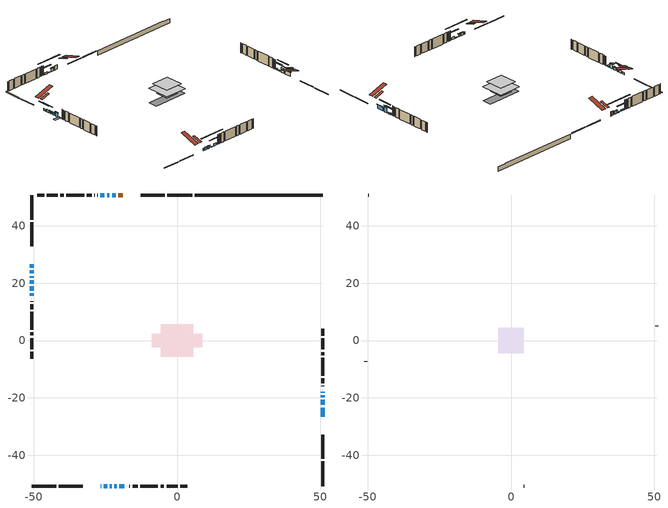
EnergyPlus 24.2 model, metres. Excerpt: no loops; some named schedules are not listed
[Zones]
conditioned space
 floor outside (Floor1 construction): -3.2,-3.2 -3.2,3.2 3.2,3.2 3.2,-3.2 z0.31
 floor adiabatic (AdiabaticFloorConstruction): -5.7,-5.7 -5.7,5.7 5.7,5.7 5.7,-5.7 z2.75
 floor foundation (Slab1 construction): -8.84,-2.29 -8.84,2.29 8.84,2.29 8.84,-2.29 z-1.98
 wall outside (RimJoist1 construction): 5.28,50.71 -3.33,50.71 / -50.71,-50.71 -42.1,-50.71 / -50.71,50.71 -50.71,42.1 / 50.71,-50.71 50.71,-42.1 z0.31:0.61
 wall outside (RimJoist2 construction): -4.26,50.71 -12.6,50.71 / -41.17,-50.71 -32.83,-50.71 / -50.71,41.17 -50.71,32.83 / 50.71,-41.17 50.71,-32.83 z0.31:0.61
 wall outside (AdiabaticWallConstruction 1): -18.84,50.71 -20.43,50.71 z0.31:2.34
 wall outside (AdiabaticWallConstruction): -26.59,-50.71 -26.38,-50.71 / -23.41,-50.71 -22.8,-50.71 z0.31:1.53; -50.71,26.59 -50.71,25.42 z0.31:1.28; -50.71,24.49 -50.71,23.38 / -25.46,-50.71 -24.34,-50.71 / -50.71,22.45 -50.71,21.89 / -50.71,20.96 -50.71,19.79 / -20.13,-50.71 -18.45,-50.71 z0.31:1.48; 50.71,-26.59 50.71,-23.39 z0.31:2.18; -21.36,50.71 -22.61,50.71 z0.31:1.77; 50.71,-22.46 50.71,-20.68 z0.31:2.75; -50.71,18.87 -50.71,17.39 z0.31:2.32; -23.54,50.71 -24.36,50.71 / -21.87,-50.71 -21.06,-50.71 / -50.71,16.47 -50.71,15.65 z0.31:0.62; 50.71,-19.76 50.71,-19.14 z0.31:0.92; 50.71,-18.22 50.71,-17.91 z0.31:1.23; -25.28,50.71 -26.75,50.71 z0.31:1.16
 wall outside (Wall1 construction): -27.68,50.71 -27.72,50.71 / -17.53,-50.71 -17.49,-50.71 / -50.71,14.72 -50.71,14.68 / 50.71,-16.98 50.71,-16.94 z0.31:5.19
 wall outside (Wall2 construction): -28.65,50.71 -28.82,50.71 / -16.56,-50.71 -16.38,-50.71 / -50.71,13.75 -50.71,13.58 / 50.71,-16.01 50.71,-15.84 z0.31:5.19
 wall outside (Wall3 construction): -29.75,50.71 -31.47,50.71 / -15.45,-50.71 -13.73,-50.71 / -50.71,12.65 -50.71,10.93 / 50.71,-14.91 50.71,-13.19 z0.31:5.19
 wall outside (Wall4 construction): -32.4,50.71 -38.57,50.71 / -12.8,-50.71 -6.63,-50.71 / -50.71,10 -50.71,3.83 / 50.71,-12.26 50.71,-6.09 z0.31:5.19
 wall outside (Wall5 construction): -39.5,50.71 -40.65,50.71 / -5.7,-50.71 -4.55,-50.71 / -50.71,2.9 -50.71,1.75 / 50.71,-5.16 50.71,-4.01 z0.31:5.19
 wall outside (Wall6 construction): -41.58,50.71 -45.42,50.71 / -3.62,-50.71 0.22,-50.71 / -50.71,0.82 -50.71,-3.02 / 50.71,-3.08 50.71,0.76 z0.31:5.19
 wall outside (Wall7 construction): -46.35,50.71 -48.69,50.71 / 1.14,-50.71 3.49,-50.71 / -50.71,-3.95 -50.71,-6.3 / 50.71,1.69 50.71,4.04 z0.31:5.19
 wall foundation (FoundationWall1 construction): 6.21,50.71,-1.98 6.21,50.71,0.31 46.26,50.71,0.31 46.26,50.71,0.14 50.71,50.71,0.14 50.71,50.71,-1.98
 window (WindowConstruction 14): -26.59,-50.71 -26.38,-50.71 z0.31:1.53
 window (WindowConstruction 5): -50.71,26.59 -50.71,25.42 z0.31:1.28
 window (WindowConstruction 6): -50.71,24.49 -50.71,23.38 z0.31:1.48
 window (WindowConstruction 7): 50.71,-26.59 50.71,-23.39 z0.31:2.18
 window (WindowConstruction 8): -21.36,50.71 -22.61,50.71 z0.31:1.77
 window (WindowConstruction 9): -25.46,-50.71 -24.34,-50.71 z0.31:1.48
 window (WindowConstruction 10): -23.41,-50.71 -22.8,-50.71 z0.31:1.53
 window (WindowConstruction 11): -50.71,22.45 -50.71,21.89 z0.31:1.48
 window (WindowConstruction): 50.71,-22.46 50.71,-20.68 z0.31:2.75
 window (WindowConstruction 12): -50.71,20.96 -50.71,19.79 z0.31:1.48
 window (WindowConstruction 13): -50.71,18.87 -50.71,17.39 z0.31:2.32
 window (WindowConstruction 15): -23.54,50.71 -24.35,50.71 z0.31:0.61
 window (WindowConstruction 16): -21.87,-50.71 -21.06,-50.71 z0.31:0.61
 window (WindowConstruction 17): -50.71,16.46 -50.71,15.65 z0.31:0.61
 window (WindowConstruction 1): 50.71,-19.75 50.71,-19.14 z0.31:0.92
 window (WindowConstruction 2): 50.71,-18.22 50.71,-17.91 z0.31:1.22
 window (WindowConstruction 3): -25.28,50.71 -26.75,50.71 z0.31:1.16
 window (WindowConstruction 4): -20.13,-50.71 -18.46,-50.71 z0.31:1.48
 door (Door): -18.84,50.71 -20.43,50.71 z0.31:2.34
 ceiling adiabatic (AdiabaticFloorConstruction): 5.7,-5.7 5.7,5.7 -5.7,5.7 -5.7,-5.7 z2.75
 roof outside (Roof2 construction): -17.91,50.71,5.19 -17.91,46.21,6.69 -16.73,46.21,6.69 -16.73,50.71,5.19; -27.52,-50.71,5.19 -27.52,-46.21,6.69 -28.7,-46.21,6.69 -28.7,-50.71,5.19; -50.71,27.52,5.19 -46.21,27.52,6.69 -46.21,28.7,6.69 -50.71,28.7,5.19; 50.71,-27.52,5.19 46.21,-27.52,6.69 46.21,-28.7,6.69 50.71,-28.7,5.19
attic - vented
 floor to conditioned space (Floor2 construction Reversed): -4.41,-4.41 -4.41,4.41 4.41,4.41 4.41,-4.41 z5.19
 wall outside (Wall8 construction): -49.62,50.71 -49.78,50.71 / 4.42,-50.71 4.58,-50.71 / -50.71,-7.22 -50.71,-7.38 / 50.71,4.96 50.71,5.12 z0.31:5.19
 roof outside (Roof1 construction): -15.8,50.71,5.19 -15.8,42.11,8.05 -13.53,42.11,8.05 -13.53,50.71,5.19; -29.63,-50.71,5.19 -29.63,-42.11,8.05 -31.9,-42.11,8.05 -31.9,-50.71,5.19; -50.71,29.63,5.19 -42.11,29.63,8.05 -42.11,31.9,8.05 -50.71,31.9,5.19; 50.71,-29.63,5.19 42.11,-29.63,8.05 42.11,-31.9,8.05 50.71,-31.9,5.19
shading: -50.71,22.78 -50.71,29.23 -51.12,29.23 -51.12,22.78 z3.92; -50.71,20.74 -50.71,27.13 -51.12,27.13 -51.12,20.74 z4.12; 50.71,-23.19 50.71,-26.79 51.12,-26.79 51.12,-23.19 z2.38; -22.81,50.71 -21.16,50.71 -21.16,51.12 -22.81,51.12 z1.97; -24.14,-50.71 -25.66,-50.71 -25.66,-51.12 -24.14,-51.12 z1.68; -22.6,-50.71 -23.61,-50.71 -23.61,-51.12 -22.6,-51.12 z1.73; -50.71,21.69 -50.71,22.65 -51.12,22.65 -51.12,21.69 z1.68; 50.71,-18.04 50.71,-25.1 51.12,-25.1 51.12,-18.04 z5.39; -50.71,19.59 -50.71,21.16 -51.12,21.16 -51.12,19.59 z1.68; -50.71,17.19 -50.71,19.07 -51.12,19.07 -51.12,17.19 z2.52; -30.65,50.71 -17.24,50.71 -17.24,51.12 -30.65,51.12 z6.91; -14.76,-50.71 -28.17,-50.71 -28.17,-51.12 -14.76,-51.12 z6.91; -50.71,15.5 -50.71,16.61 -54.37,16.61 -54.37,15.5 z0.76; 50.71,-16.51 50.71,-22.39 51.12,-22.39 51.12,-16.51 z3.56; 50.71,-15.27 50.71,-20.86 51.12,-20.86 51.12,-15.27 z3.86; -29.39,50.71 -22.64,50.71 -22.64,51.12 -29.39,51.12 z3.8; -15.82,-50.71 -22.77,-50.71 -22.77,-51.12 -15.82,-51.12 z4.12
[Building]
Building 1: Terrain=Suburbs
[Site:Location]
London AP_ON: Latitude {deg}=43.03; Longitude {deg}=-81.15; Time Zone {hr}=-5; Elevation {m}=278; Keep Site Location Information=Yes
[Site:GroundTemperature:Shallow]
3.98693, 1.93205, 1.76749, 2.74264, 6.6573, 10.5537, 13.9317, 16.0716, 16.2534, 14.513, 11.2211, 7.44421
[Site:WaterMainsTemperature]
Calculation Method=Schedule; Temperature Schedule=mains temperature schedule
[Material] Roughness=Rough; Thermal Absorptance=0.9
Name | Thickness {m} | Conductivity {W/m-K} | Density {kg/m3} | Specific Heat {J/kg-K} | Solar Absorptance | Visible Absorptance
asphalt or fiberglass shingles | 0.00635 | 0.162714 | 1121.4 | 1465.45 | 0.4 | 0.4
ceiling loosefill ins | 0.169333 | 0.0480833 | 16.02 | 1046.75 | 0.7 | 0.7
ceiling stud and cavity | 0.1397 | 0.159632 | 65.682 | 1177.47 | 0.7 | 0.7
concrete 4.0 in. | 0.1016 | 1.803125 | 2242.8 | 837.4 | 0.7 | 0.7
concrete 8.0 in. | 0.2032 | 1.803125 | 2242.8 | 837.4 | 0.7 | 0.7
door material | 0.04445 | 0.188738 | 512.64 | 1214.23 | 0.7 | 0.7
exterior vertical ins | 0.021901 | 0.029427 | 32.04 | 1214.23 | 0.7 | 0.7
floor covering | 0.0127 | 0.0433444 | 54.468 | 1339.84 | 0.6 | 0.6
floor rigid ins | 0.051816 | 0.029427 | 32.04 | 1214.23 | 0.7 | 0.7
floor rigid ins 1; wall rigid ins | 0.512978 | 0.029427 | 32.04 | 1214.23 | 0.7 | 0.7
floor stud and cavity | 0.1397 | 0.430721 | 92.3553 | 1139.71 | 0.7 | 0.7
floor stud and cavity 1 | 0.1397 | 1.75129 | 37.0049 | 1207.88 | 0.7 | 0.7
furniture material conditioned space 1 | 0.1524 | 0.115458 | 640.8 | 1214.23 | 0.6 | 0.6
gypsum board | 0.0127 | 0.160291 | 801 | 837.4 | 0.6 | 0.6
gypsum board 1 | 0.00254 | 0.160291 | 801 | 837.4 | 0.6 | 0.6
gypsum board 2 | 0.0127 | 0.160291 | 801 | 837.4 | 0.7 | 0.7
osb sheathing 0.5 in. | 0.0127 | 0.115458 | 512.64 | 1214.23 | 0.7 | 0.7
osb sheathing 0.75 in. | 0.01905 | 0.115458 | 512.64 | 1214.23 | 0.7 | 0.7
osb sheathing 2.0 in. | 0.0508 | 0.115458 | 512.64 | 1214.23 | 0.7 | 0.7
rim joist stud and cavity | 0.0508 | 0.0451784 | 125.044 | 1163.47 | 0.6 | 0.6
rim joist stud and cavity 1 | 0.0508 | 0.0351153 | 125.044 | 1163.47 | 0.6 | 0.6
roof stud and cavity | 0.2032 | 0.117064 | 78.34581 | 1123.46 | 0.7 | 0.7
slab rigid ins | 0.00196849 | 0.029427 | 32.04 | 1214.23 | 0.7 | 0.7
wall stud and cavity | 0.1397 | 0.101197 | 139.0536 | 1170.24 | 0.7 | 0.7
wall stud and cavity 1 | 0.1397 | 0.108091 | 139.0536 | 1170.24 | 0.7 | 0.7
wall stud and cavity 2 | 0.1397 | 0.0849447 | 139.0536 | 1170.24 | 0.7 | 0.7
wall stud and cavity 3 | 0.1397 | 0.0918269 | 139.0536 | 1170.24 | 0.7 | 0.7
wall stud and cavity 4 | 0.1397 | 0.0864253 | 139.0536 | 1170.24 | 0.7 | 0.7
wall stud and cavity 5 | 0.0889 | 0.214643 | 50.32683 | 1063.81 | 0.7 | 0.7
wall stud and cavity 6 | 0.1397 | 0.103305 | 139.0536 | 1170.24 | 0.7 | 0.7
wall stud and cavity 7 | 0.0889 | 6.9971 | 50.32683 | 1063.81 | 0.6 | 0.6
wall stud and cavity 8 | 0.0889 | 0.380278 | 52.3479 | 1209.89 | 0.7 | 0.7
wall stud and cavity 9 | 0.0889 | 0.391764 | 83.0341 | 1211.67 | 0.7 | 0.7
wood siding | 0.0254 | 0.102417 | 544.68 | 1172.36 | 0.4 | 0.4
wood siding 1 | 0.00254 | 0.102417 | 544.68 | 1172.36 | 0.4 | 0.4
wood siding 2; wood siding 3; wood siding 4 | 0.0254 | 0.102417 | 544.68 | 1172.36 | 0.7 | 0.7
[WindowMaterial:SimpleGlazingSystem]
Name | U-Factor {W/m2-K} | Solar Heat Gain Coefficient
WindowMaterial | 2.87931 | 0.7
WindowMaterial 1 | 3.00026 | 0.58
WindowMaterial 10 | 2.989467 | 0.58
WindowMaterial 11 | 3.026374 | 0.54
WindowMaterial 12 | 3.06442 | 0.51
WindowMaterial 2 | 3.063281 | 0.52
WindowMaterial 3 | 2.96789 | 0.62
WindowMaterial 4 | 2.97754 | 0.61
WindowMaterial 5 | 2.93496 | 0.65
WindowMaterial 6 | 2.89067 | 0.69
WindowMaterial 7 | 2.91111 | 0.67
WindowMaterial 8 | 5.45542 | 0.7
WindowMaterial 9 | 2.92474 | 0.66
[Construction]
AdiabaticFloorConstruction: floor stud and cavity 1, floor rigid ins 1, osb sheathing 0.75 in., floor covering
AdiabaticWallConstruction: wood siding 3, wall rigid ins, wall stud and cavity 8, gypsum board
AdiabaticWallConstruction 1: wood siding 4, wall rigid ins, wall stud and cavity 8, gypsum board
Door: door material
Floor1 construction: floor stud and cavity, floor rigid ins, osb sheathing 0.75 in., floor covering
Floor2 construction Reversed: gypsum board, ceiling stud and cavity, ceiling loosefill ins
FoundationWall1 construction: concrete 8.0 in., gypsum board 2
furniture construction conditioned space 1: furniture material conditioned space 1
PartitionWallConstruction: gypsum board, wall stud and cavity 9, gypsum board
RimJoist1 construction: wood siding 2, osb sheathing 2.0 in., rim joist stud and cavity
RimJoist2 construction: wood siding 2, osb sheathing 2.0 in., rim joist stud and cavity 1
Roof1 construction: asphalt or fiberglass shingles
Roof2 construction: asphalt or fiberglass shingles, osb sheathing 0.75 in., roof stud and cavity, gypsum board
Slab1 construction: slab rigid ins, concrete 4.0 in.
Wall1 construction: wood siding, osb sheathing 0.5 in., wall stud and cavity, gypsum board
Wall2 construction: wood siding, osb sheathing 0.5 in., wall stud and cavity 1, gypsum board
Wall3 construction: wood siding, osb sheathing 0.5 in., wall stud and cavity 2, gypsum board
Wall4 construction: wood siding, osb sheathing 0.5 in., wall stud and cavity 3, gypsum board
Wall5 construction: wood siding, osb sheathing 0.5 in., wall stud and cavity 4, gypsum board
Wall6 construction: wood siding 1, wall stud and cavity 5, gypsum board 1
Wall7 construction: wood siding, osb sheathing 0.5 in., wall stud and cavity 6, gypsum board
Wall8 construction: wood siding 1, wall stud and cavity 7
WindowConstruction: WindowMaterial
WindowConstruction 1: WindowMaterial 1
WindowConstruction 10: WindowMaterial 8
WindowConstruction 11; WindowConstruction 4; WindowConstruction 6; WindowConstruction 9: WindowMaterial 4
WindowConstruction 12: WindowMaterial 9
WindowConstruction 13: WindowMaterial 10
WindowConstruction 14: WindowMaterial 11
WindowConstruction 15; WindowConstruction 16; WindowConstruction 17: WindowMaterial 12
WindowConstruction 2: WindowMaterial 2
WindowConstruction 3: WindowMaterial 3
WindowConstruction 5: WindowMaterial 5
WindowConstruction 7: WindowMaterial 6
WindowConstruction 8: WindowMaterial 7
[Zone] Multiplier=1; Part of Total Floor Area=Yes
Name | Volume {m3}
attic - vented | 36.2372
conditioned space | 869.7
[Space]
Name | Zone | Volume {m3}
attic - vented 1 | attic - vented | 36.2372
conditioned space 1 | conditioned space | 869.7
[ZoneInfiltration:EffectiveLeakageArea]
infil attic - vented 1: Zone or Space=attic - vented 1; Schedule=Always On Discrete; Effective Air Leakage Area {cm2}=3399.27; Stack Coefficient=0.000538389; Wind Coefficient=1.56772e-05
[ZoneMixing]
whole house fan mix: Zone or Space=attic - vented; Schedule=Always On Continuous; Design Flow Rate Calculation Method=Flow/Zone; Design Flow Rate {m3/s}=0; Source Zone or Space=conditioned space
[SurfaceProperty:ExposedFoundationPerimeter]
Slab1: Exposed Perimeter Calculation Method=TotalExposedPerimeter; Total Exposed Perimeter {m}=44.5
[InternalMass] Zone or ZoneList=conditioned space; Space or SpaceList=conditioned space 1
Name | Construction | Surface Area {m2}
furniture mass conditioned space 1 | furniture construction conditioned space 1 | 100.636
partition wall mass | PartitionWallConstruction | 251.591
[Lights]
interior lighting: Zone or ZoneList or Space or SpaceList=conditioned space 1; Schedule=interior lighting schedule; Design Level Calculation Method=LightingLevel; Lighting Level {W}=343.2; Return Air Fraction=0; Fraction Radiant=0.6; Fraction Visible=0.2; Fraction Replaceable=1
[People]
occupants: Zone or ZoneList or Space or SpaceList=conditioned space 1; Number of People Schedule=occupants schedule; Number of People Calculation Method=People; Number of People=3; Fraction Radiant=0.314171; Sensible Heat Fraction=0.56303; Activity Level Schedule=occupants activity schedule; Carbon Dioxide Generation Rate {m3/s-W}=0; Enable ASHRAE 55 Comfort Warnings=No; Mean Radiant Temperature Calculation Type=EnclosureAveraged
[ElectricEquipment] Zone or ZoneList or Space or SpaceList=conditioned space 1; Design Level Calculation Method=EquipmentLevel
Name | Schedule | Design Level {W} | Fraction Latent | Fraction Radiant | Fraction Lost
clothes dryer | clothes dryer schedule | 140.772 | 0.015 | 0.081 | 0.85
clothes washer | clothes washer schedule | 32.1985 | 0.03 | 0.162 | 0.7
cooking range | cooking range schedule | 215.147 | 0.08 | 0.432 | 0.2
dishwasher | dishwasher schedule | 66.8632 | 0.3 | 0.18 | 0.4
fridge | fridge schedule | 72.9452 | 0 | 0.6 | 0
mech vent bath fan 0 | mech vent bath fan 0 schedule | 86 | 0 | 0 | 1
mech vent house fan | mech vent house fan schedule | 0 | 0 | 0 | 1
mech vent house fan cfis | mech vent house fan cfis schedule | 0 | 0 | 0 | 0
mech vent range fan 0 | mech vent range fan 0 schedule | 43 | 0 | 0 | 1
misc plug loads | misc plug loads schedule | 494.7 | 0.045 | 0.513 | 0.1
whole house fan | Always On Discrete | 0 | 0 | 0 | 1
[OtherEquipment] Zone or ZoneList or Space or SpaceList=conditioned space 1; Design Level Calculation Method=EquipmentLevel
Name | Fuel Type | Schedule | Design Level {W} | Fraction Latent | Fraction Radiant | Fraction Lost
clothes dryer 1 | Electricity | clothes dryer schedule | 0 | 0.015 | 0.081 | 0.85
cooking range 1 | Electricity | cooking range schedule | 0 | 0.08 | 0.432 | 0.2
general water use latent | None | general water use schedule | 62.594 | 1 | 0 | 0
general water use sensible | None | general water use schedule | -61.6891 | 0 | 0.6 | 0
mech vent house fan latent load | None | Always On Discrete | 0 | 1 | 0 | 0
mech vent house fan sensible load | None | Always On Discrete | 0 | 0 | 0 | 0
water heater energy adjustment1 | NaturalGas | Always On Discrete | 0.01 | 0 | 0 | 1
[ZoneInfiltration:DesignFlowRate] Zone or ZoneList or Space or SpaceList=conditioned space 1; Schedule=Always On Discrete; Design Flow Rate Calculation Method=Flow/Zone; Design Flow Rate {m3/s}=0
infil flow; natural vent flow; whole house fan flow
[Foundation:Kiva]
Foundation Kiva 1: Initial Indoor Air Temperature {C}=18; Wall Height Above Grade {m}=0.309982; Wall Depth Below Slab {m}=0.2032; Custom Block Material Name 1=exterior vertical ins; Custom Block Depth 1 {m}=2.28999; Custom Block X Position 1 {m}=0.2159; Custom Block Z Position 1 {m}=0
[Foundation:Kiva:Settings]
Soil Conductivity {W/m-K}=0.849921; Soil Density {kg/m3}=1842.3; Soil Specific Heat {J/kg-K}=418.7; Ground Solar Absorptivity=0.9; Ground Thermal Absorptivity=0.9; Ground Surface Roughness {m}=0.03; Far-Field Width {m}=40; Deep-Ground Boundary Condition=ZeroFlux; Deep-Ground Depth {m}=40; Minimum Cell Dimension {m}=0.2; Maximum Cell Growth Coefficient=3; Simulation Timestep=Timestep
[Exterior:Lights]
exterior lighting: Schedule=exterior lighting schedule; Design Level {W}=75.6
[Schedule:Constant]
Name | Hourly Value
Always On Continuous; mech vent house fan schedule; mech vent house fan cfis schedule; Always On Discrete | 1
occupants activity schedule | 117.228
fridge schedule | 0
[Schedule:Week:Daily]
interior lighting schedule Week Rule - Jan1-Jan27: interior lighting schedule day, interior lighting schedule day, interior lighting schedule day, interior lighting schedule day, interior lighting schedule day, interior lighting schedule day, interior lighting schedule day, interior lighting schedule default day, interior lighting schedule default day, interior lighting schedule default day, interior lighting schedule default day, interior lighting schedule default day
interior lighting schedule Week Rule - Jan28-Feb3: interior lighting schedule day, interior lighting schedule day, interior lighting schedule day, interior lighting schedule day, interior lighting schedule day 1, interior lighting schedule day 1, interior lighting schedule day 1, interior lighting schedule default day, interior lighting schedule default day, interior lighting schedule default day, interior lighting schedule default day, interior lighting schedule default day
interior lighting schedule Week Rule - Feb4-Feb24: interior lighting schedule day 1, interior lighting schedule day 1, interior lighting schedule day 1, interior lighting schedule day 1, interior lighting schedule day 1, interior lighting schedule day 1, interior lighting schedule day 1, interior lighting schedule default day, interior lighting schedule default day, interior lighting schedule default day, interior lighting schedule default day, interior lighting schedule default day
interior lighting schedule Week Rule - Feb25-Mar3: interior lighting schedule day 1, interior lighting schedule day 1, interior lighting schedule day 1, interior lighting schedule day 1, interior lighting schedule day 2, interior lighting schedule day 2, interior lighting schedule day 2, interior lighting schedule default day, interior lighting schedule default day, interior lighting schedule default day, interior lighting schedule default day, interior lighting schedule default day
interior lighting schedule Week Rule - Mar4-Mar31: interior lighting schedule day 2, interior lighting schedule day 2, interior lighting schedule day 2, interior lighting schedule day 2, interior lighting schedule day 2, interior lighting schedule day 2, interior lighting schedule day 2, interior lighting schedule default day, interior lighting schedule default day, interior lighting schedule default day, interior lighting schedule default day, interior lighting schedule default day
interior lighting schedule Week Rule - Apr1-Apr28: interior lighting schedule day 3, interior lighting schedule day 3, interior lighting schedule day 3, interior lighting schedule day 3, interior lighting schedule day 3, interior lighting schedule day 3, interior lighting schedule day 3, interior lighting schedule default day, interior lighting schedule default day, interior lighting schedule default day, interior lighting schedule default day, interior lighting schedule default day
interior lighting schedule Week Rule - Apr29-May5: interior lighting schedule day 3, interior lighting schedule day 3, interior lighting schedule day 4, interior lighting schedule day 4, interior lighting schedule day 4, interior lighting schedule day 4, interior lighting schedule day 4, interior lighting schedule default day, interior lighting schedule default day, interior lighting schedule default day, interior lighting schedule default day, interior lighting schedule default day
interior lighting schedule Week Rule - May6-May26: interior lighting schedule day 4, interior lighting schedule day 4, interior lighting schedule day 4, interior lighting schedule day 4, interior lighting schedule day 4, interior lighting schedule day 4, interior lighting schedule day 4, interior lighting schedule default day, interior lighting schedule default day, interior lighting schedule default day, interior lighting schedule default day, interior lighting schedule default day
interior lighting schedule Week Rule - May27-Jun2: interior lighting schedule day 4, interior lighting schedule day 4, interior lighting schedule day 4, interior lighting schedule day 4, interior lighting schedule day 4, interior lighting schedule day 5, interior lighting schedule day 5, interior lighting schedule default day, interior lighting schedule default day, interior lighting schedule default day, interior lighting schedule default day, interior lighting schedule default day
interior lighting schedule Week Rule - Jun3-Jun30: interior lighting schedule day 5, interior lighting schedule day 5, interior lighting schedule day 5, interior lighting schedule day 5, interior lighting schedule day 5, interior lighting schedule day 5, interior lighting schedule day 5, interior lighting schedule default day, interior lighting schedule default day, interior lighting schedule default day, interior lighting schedule default day, interior lighting schedule default day
interior lighting schedule Week Rule - Jul1-Jul28: interior lighting schedule day 6, interior lighting schedule day 6, interior lighting schedule day 6, interior lighting schedule day 6, interior lighting schedule day 6, interior lighting schedule day 6, interior lighting schedule day 6, interior lighting schedule default day, interior lighting schedule default day, interior lighting schedule default day, interior lighting schedule default day, interior lighting schedule default day
interior lighting schedule Week Rule - Jul29-Aug4: interior lighting schedule day 6, interior lighting schedule day 6, interior lighting schedule day 6, interior lighting schedule day 7, interior lighting schedule day 7, interior lighting schedule day 7, interior lighting schedule day 7, interior lighting schedule default day, interior lighting schedule default day, interior lighting schedule default day, interior lighting schedule default day, interior lighting schedule default day
interior lighting schedule Week Rule - Aug5-Aug25: interior lighting schedule day 7, interior lighting schedule day 7, interior lighting schedule day 7, interior lighting schedule day 7, interior lighting schedule day 7, interior lighting schedule day 7, interior lighting schedule day 7, interior lighting schedule default day, interior lighting schedule default day, interior lighting schedule default day, interior lighting schedule default day, interior lighting schedule default day
interior lighting schedule Week Rule - Aug26-Sep1: interior lighting schedule day 7, interior lighting schedule day 7, interior lighting schedule day 7, interior lighting schedule day 7, interior lighting schedule day 7, interior lighting schedule day 7, interior lighting schedule day 8, interior lighting schedule default day, interior lighting schedule default day, interior lighting schedule default day, interior lighting schedule default day, interior lighting schedule default day
interior lighting schedule Week Rule - Sep2-Sep29: interior lighting schedule day 8, interior lighting schedule day 8, interior lighting schedule day 8, interior lighting schedule day 8, interior lighting schedule day 8, interior lighting schedule day 8, interior lighting schedule day 8, interior lighting schedule default day, interior lighting schedule default day, interior lighting schedule default day, interior lighting schedule default day, interior lighting schedule default day
interior lighting schedule Week Rule - Sep30-Oct6: interior lighting schedule day 8, interior lighting schedule day 9, interior lighting schedule day 9, interior lighting schedule day 9, interior lighting schedule day 9, interior lighting schedule day 9, interior lighting schedule day 9, interior lighting schedule default day, interior lighting schedule default day, interior lighting schedule default day, interior lighting schedule default day, interior lighting schedule default day
interior lighting schedule Week Rule - Oct7-Oct27: interior lighting schedule day 9, interior lighting schedule day 9, interior lighting schedule day 9, interior lighting schedule day 9, interior lighting schedule day 9, interior lighting schedule day 9, interior lighting schedule day 9, interior lighting schedule default day, interior lighting schedule default day, interior lighting schedule default day, interior lighting schedule default day, interior lighting schedule default day
interior lighting schedule Week Rule - Oct28-Nov3: interior lighting schedule day 9, interior lighting schedule day 9, interior lighting schedule day 9, interior lighting schedule day 9, interior lighting schedule day 10, interior lighting schedule day 10, interior lighting schedule day 10, interior lighting schedule default day, interior lighting schedule default day, interior lighting schedule default day, interior lighting schedule default day, interior lighting schedule default day
interior lighting schedule Week Rule - Nov4-Nov24: interior lighting schedule day 10, interior lighting schedule day 10, interior lighting schedule day 10, interior lighting schedule day 10, interior lighting schedule day 10, interior lighting schedule day 10, interior lighting schedule day 10, interior lighting schedule default day, interior lighting schedule default day, interior lighting schedule default day, interior lighting schedule default day, interior lighting schedule default day
interior lighting schedule Week Rule - Nov25-Dec1: interior lighting schedule day 10, interior lighting schedule day 10, interior lighting schedule day 10, interior lighting schedule day 10, interior lighting schedule day 10, interior lighting schedule day 10, interior lighting schedule day 11, interior lighting schedule default day, interior lighting schedule default day, interior lighting schedule default day, interior lighting schedule default day, interior lighting schedule default day
interior lighting schedule Week Rule - Dec2-Dec31: interior lighting schedule day 11, interior lighting schedule day 11, interior lighting schedule day 11, interior lighting schedule day 11, interior lighting schedule day 11, interior lighting schedule day 11, interior lighting schedule day 11, interior lighting schedule default day, interior lighting schedule default day, interior lighting schedule default day, interior lighting schedule default day, interior lighting schedule default day
occupants schedule Week Rule - Jan1-Dec31: occupants schedule day, occupants schedule day, occupants schedule day, occupants schedule day, occupants schedule day, occupants schedule day, occupants schedule day, occupants schedule default day, occupants schedule default day, occupants schedule default day, occupants schedule default day, occupants schedule default day
clothes dryer schedule Week Rule - Jan1-Dec31: clothes dryer schedule day, clothes dryer schedule day, clothes dryer schedule day, clothes dryer schedule day, clothes dryer schedule day, clothes dryer schedule day, clothes dryer schedule day, clothes dryer schedule default day, clothes dryer schedule default day, clothes dryer schedule default day, clothes dryer schedule default day, clothes dryer schedule default day
clothes washer schedule Week Rule - Jan1-Dec31: clothes washer schedule day, clothes washer schedule day, clothes washer schedule day, clothes washer schedule day, clothes washer schedule day, clothes washer schedule day, clothes washer schedule day, clothes washer schedule default day, clothes washer schedule default day, clothes washer schedule default day, clothes washer schedule default day, clothes washer schedule default day
cooking range schedule Week Rule - Jan1-Dec31: cooking range schedule day, cooking range schedule day, cooking range schedule day, cooking range schedule day, cooking range schedule day, cooking range schedule day, cooking range schedule day, cooking range schedule default day, cooking range schedule default day, cooking range schedule default day, cooking range schedule default day, cooking range schedule default day
dishwasher schedule Week Rule - Jan1-Dec31: dishwasher schedule day, dishwasher schedule day, dishwasher schedule day, dishwasher schedule day, dishwasher schedule day, dishwasher schedule day, dishwasher schedule day, dishwasher schedule default day, dishwasher schedule default day, dishwasher schedule default day, dishwasher schedule default day, dishwasher schedule default day
mech vent bath fan 0 schedule Week Rule - Jan1-Dec31: mech vent bath fan 0 schedule day, mech vent bath fan 0 schedule day, mech vent bath fan 0 schedule day, mech vent bath fan 0 schedule day, mech vent bath fan 0 schedule day, mech vent bath fan 0 schedule day, mech vent bath fan 0 schedule day, mech vent bath fan 0 schedule default day, mech vent bath fan 0 schedule default day, mech vent bath fan 0 schedule default day, mech vent bath fan 0 schedule default day, mech vent bath fan 0 schedule default day
mech vent range fan 0 schedule Week Rule - Jan1-Dec31: mech vent range fan 0 schedule day, mech vent range fan 0 schedule day, mech vent range fan 0 schedule day, mech vent range fan 0 schedule day, mech vent range fan 0 schedule day, mech vent range fan 0 schedule day, mech vent range fan 0 schedule day, mech vent range fan 0 schedule default day, mech vent range fan 0 schedule default day, mech vent range fan 0 schedule default day, mech vent range fan 0 schedule default day, mech vent range fan 0 schedule default day
misc plug loads schedule Week Rule - Jan1-Dec31: misc plug loads schedule day, misc plug loads schedule day, misc plug loads schedule day, misc plug loads schedule day, misc plug loads schedule day, misc plug loads schedule day, misc plug loads schedule day, misc plug loads schedule default day, misc plug loads schedule default day, misc plug loads schedule default day, misc plug loads schedule default day, misc plug loads schedule default day
general water use schedule Week Rule - Jan1-Dec31: general water use schedule day, general water use schedule day, general water use schedule day, general water use schedule day, general water use schedule day, general water use schedule day, general water use schedule day, general water use schedule default day, general water use schedule default day, general water use schedule default day, general water use schedule default day, general water use schedule default day
exterior lighting schedule Week Rule - Jan1-Jan27: exterior lighting schedule day, exterior lighting schedule day, exterior lighting schedule day, exterior lighting schedule day, exterior lighting schedule day, exterior lighting schedule day, exterior lighting schedule day, exterior lighting schedule default day, exterior lighting schedule default day, exterior lighting schedule default day, exterior lighting schedule default day, exterior lighting schedule default day
exterior lighting schedule Week Rule - Jan28-Feb3: exterior lighting schedule day, exterior lighting schedule day, exterior lighting schedule day, exterior lighting schedule day, exterior lighting schedule day 1, exterior lighting schedule day 1, exterior lighting schedule day 1, exterior lighting schedule default day, exterior lighting schedule default day, exterior lighting schedule default day, exterior lighting schedule default day, exterior lighting schedule default day
exterior lighting schedule Week Rule - Feb4-Feb24: exterior lighting schedule day 1, exterior lighting schedule day 1, exterior lighting schedule day 1, exterior lighting schedule day 1, exterior lighting schedule day 1, exterior lighting schedule day 1, exterior lighting schedule day 1, exterior lighting schedule default day, exterior lighting schedule default day, exterior lighting schedule default day, exterior lighting schedule default day, exterior lighting schedule default day
exterior lighting schedule Week Rule - Feb25-Mar3: exterior lighting schedule day 1, exterior lighting schedule day 1, exterior lighting schedule day 1, exterior lighting schedule day 1, exterior lighting schedule day 2, exterior lighting schedule day 2, exterior lighting schedule day 2, exterior lighting schedule default day, exterior lighting schedule default day, exterior lighting schedule default day, exterior lighting schedule default day, exterior lighting schedule default day
exterior lighting schedule Week Rule - Mar4-Mar31: exterior lighting schedule day 2, exterior lighting schedule day 2, exterior lighting schedule day 2, exterior lighting schedule day 2, exterior lighting schedule day 2, exterior lighting schedule day 2, exterior lighting schedule day 2, exterior lighting schedule default day, exterior lighting schedule default day, exterior lighting schedule default day, exterior lighting schedule default day, exterior lighting schedule default day
[Schedule:Year]
interior lighting schedule: interior lighting schedule Week Rule - Jan1-Jan27, 1, 1, 1, 27, interior lighting schedule Week Rule - Jan28-Feb3, 1, 28, 2, 3, interior lighting schedule Week Rule - Feb4-Feb24, 2, 4, 2, 24, interior lighting schedule Week Rule - Feb25-Mar3, 2, 25, 3, 3, interior lighting schedule Week Rule - Mar4-Mar31, 3, 4, 3, 31, interior lighting schedule Week Rule - Apr1-Apr28, 4, 1, 4, 28, interior lighting schedule Week Rule - Apr29-May5, 4, 29, 5, 5, interior lighting schedule Week Rule - May6-May26, 5, 6, 5, 26, interior lighting schedule Week Rule - May27-Jun2, 5, 27, 6, 2, interior lighting schedule Week Rule - Jun3-Jun30, 6, 3, 6, 30, interior lighting schedule Week Rule - Jul1-Jul28, 7, 1, 7, 28, interior lighting schedule Week Rule - Jul29-Aug4, 7, 29, 8, 4, interior lighting schedule Week Rule - Aug5-Aug25, 8, 5, 8, 25, interior lighting schedule Week Rule - Aug26-Sep1, 8, 26, 9, 1, interior lighting schedule Week Rule - Sep2-Sep29, 9, 2, 9, 29, interior lighting schedule Week Rule - Sep30-Oct6, 9, 30, 10, 6, interior lighting schedule Week Rule - Oct7-Oct27, 10, 7, 10, 27, interior lighting schedule Week Rule - Oct28-Nov3, 10, 28, 11, 3, interior lighting schedule Week Rule - Nov4-Nov24, 11, 4, 11, 24, interior lighting schedule Week Rule - Nov25-Dec1, 11, 25, 12, 1, interior lighting schedule Week Rule - Dec2-Dec31, 12, 2, 12, 31
occupants schedule: occupants schedule Week Rule - Jan1-Dec31, 1, 1, 12, 31
clothes dryer schedule: clothes dryer schedule Week Rule - Jan1-Dec31, 1, 1, 12, 31
clothes washer schedule: clothes washer schedule Week Rule - Jan1-Dec31, 1, 1, 12, 31
cooking range schedule: cooking range schedule Week Rule - Jan1-Dec31, 1, 1, 12, 31
dishwasher schedule: dishwasher schedule Week Rule - Jan1-Dec31, 1, 1, 12, 31
mech vent bath fan 0 schedule: mech vent bath fan 0 schedule Week Rule - Jan1-Dec31, 1, 1, 12, 31
mech vent range fan 0 schedule: mech vent range fan 0 schedule Week Rule - Jan1-Dec31, 1, 1, 12, 31
misc plug loads schedule: misc plug loads schedule Week Rule - Jan1-Dec31, 1, 1, 12, 31
general water use schedule: general water use schedule Week Rule - Jan1-Dec31, 1, 1, 12, 31
exterior lighting schedule: exterior lighting schedule Week Rule - Jan1-Jan27, 1, 1, 1, 27, exterior lighting schedule Week Rule - Jan28-Feb3, 1, 28, 2, 3, exterior lighting schedule Week Rule - Feb4-Feb24, 2, 4, 2, 24, exterior lighting schedule Week Rule - Feb25-Mar3, 2, 25, 3, 3, exterior lighting schedule Week Rule - Mar4-Mar31, 3, 4, 3, 31, exterior lighting schedule Week Rule - Apr1-Apr28, 4, 1, 4, 28, exterior lighting schedule Week Rule - Apr29-May5, 4, 29, 5, 5, exterior lighting schedule Week Rule - May6-May26, 5, 6, 5, 26, exterior lighting schedule Week Rule - May27-Jun2, 5, 27, 6, 2, exterior lighting schedule Week Rule - Jun3-Jun30, 6, 3, 6, 30, exterior lighting schedule Week Rule - Jul1-Jul28, 7, 1, 7, 28, exterior lighting schedule Week Rule - Jul29-Aug4, 7, 29, 8, 4, exterior lighting schedule Week Rule - Aug5-Aug25, 8, 5, 8, 25, exterior lighting schedule Week Rule - Aug26-Sep1, 8, 26, 9, 1, exterior lighting schedule Week Rule - Sep2-Sep29, 9, 2, 9, 29, exterior lighting schedule Week Rule - Sep30-Oct6, 9, 30, 10, 6, exterior lighting schedule Week Rule - Oct7-Oct27, 10, 7, 10, 27, exterior lighting schedule Week Rule - Oct28-Nov3, 10, 28, 11, 3, exterior lighting schedule Week Rule - Nov4-Nov24, 11, 4, 11, 24, exterior lighting schedule Week Rule - Nov25-Dec1, 11, 25, 12, 1, exterior lighting schedule Week Rule - Dec2-Dec31, 12, 2, 12, 31
[Schedule:Compact]
mains temperature schedule: Through: 01/01, For: AllDays, Until: 24:00, 7.96722, Through: 01/02, For: AllDays, Until: 24:00, 7.89722, Through: 01/03, For: AllDays, Until: 24:00, 7.82778, Through: 01/04, For: AllDays, Until: 24:00, 7.76, Through: 01/05, For: AllDays, Until: 24:00, 7.69333, Through: 01/06, For: AllDays, Until: 24:00, 7.62778, Through: 01/07, For: AllDays, Until: 24:00, 7.56389, Through: 01/08, For: AllDays, Until: 24:00, 7.50167, Through: 01/09, For: AllDays, Until: 24:00, 7.44056, Through: 01/10, For: AllDays, Until: 24:00, 7.38056, Through: 01/11, For: AllDays, Until: 24:00, 7.32222, Through: 01/12, For: AllDays, Until: 24:00, 7.26556, Through: 01/13, For: AllDays, Until: 24:00, 7.21, Through: 01/14, For: AllDays, Until: 24:00, 7.15556, Through: 01/15, For: AllDays, Until: 24:00, 7.10333, Through: 01/16, For: AllDays, Until: 24:00, 7.05222, Through: 01/17, For: AllDays, Until: 24:00, 7.00278, Through: 01/18, For: AllDays, Until: 24:00, 6.955, Through: 01/19, For: AllDays, Until: 24:00, 6.90833, Through: 01/20, For: AllDays, Until: 24:00, 6.86389, Through: 01/21, For: AllDays, Until: 24:00, 6.82056, Through: 01/22, For: AllDays, Until: 24:00, 6.77889, Through: 01/23, For: AllDays, Until: 24:00, 6.73889, Through: 01/24, For: AllDays, Until: 24:00, 6.7, Through: 01/25, For: AllDays, Until: 24:00, 6.66333, Through: 01/26, For: AllDays, Until: 24:00, 6.62833, Through: 01/27, For: AllDays, Until: 24:00, 6.59444, Through: 01/28, For: AllDays, Until: 24:00, 6.56278, Through: 01/29, For: AllDays, Until: 24:00, 6.53222, Through: 01/30, For: AllDays, Until: 24:00, 6.50389, Through: 01/31, For: AllDays, Until: 24:00, 6.47722, Through: 02/01, For: AllDays, Until: 24:00, 6.45167, Through: 02/02, For: AllDays, Until: 24:00, 6.42833, Through: 02/03, For: AllDays, Until: 24:00, 6.40667, Through: 02/04, For: AllDays, Until: 24:00, 6.38611, Through: 02/05, For: AllDays, Until: 24:00, 6.36778, Through: 02/06, For: AllDays, Until: 24:00, 6.35111, Through: 02/07, For: AllDays, Until: 24:00, 6.33611, Through: 02/08, For: AllDays, Until: 24:00, 6.32333, Through: 02/09, For: AllDays, Until: 24:00, 6.31167, Through: 02/10, For: AllDays, Until: 24:00, 6.30222, Through: 02/11, For: AllDays, Until: 24:00, 6.29389, Through: 02/12, For: AllDays, Until: 24:00, 6.28778, Through: 02/13, For: AllDays, Until: 24:00, 6.28333, Through: 02/14, For: AllDays, Until: 24:00, 6.28056, Through: 02/15, For: AllDays, Until: 24:00, 6.27944, Through: 02/16, For: AllDays, Until: 24:00, 6.28, Through: 02/17, For: AllDays, Until: 24:00, 6.28278, Through: 02/18, For: AllDays, Until: 24:00, 6.28722, Through: 02/19, For: AllDays, Until: 24:00, 6.29278, Through: 02/20, For: AllDays, Until: 24:00, 6.30056, Through: 02/21, For: AllDays, Until: 24:00, 6.31, Through: 02/22, For: AllDays, Until: 24:00, 6.32111, Through: 02/23, For: AllDays, Until: 24:00, 6.33444, Through: 02/24, For: AllDays, Until: 24:00, 6.34889, Through: 02/25, For: AllDays, Until: 24:00, 6.36556, Through: 02/26, For: AllDays, Until: 24:00, 6.38333, Through: 02/27, For: AllDays, Until: 24:00, 6.40333, Through: 02/28, For: AllDays, Until: 24:00, 6.425, Through: 03/01, For: AllDays, Until: 24:00, 6.44833, Through: 03/02, For: AllDays, Until: 24:00, 6.47278, Through: 03/03, For: AllDays, Until: 24:00, 6.49944, Through: 03/04, For: AllDays, Until: 24:00, 6.52778, Through: 03/05, For: AllDays, Until: 24:00, 6.55778, Through: 03/06, For: AllDays, Until: 24:00, 6.58944, Through: 03/07, For: AllDays, Until: 24:00, 6.62278, Through: 03/08, For: AllDays, Until: 24:00, 6.65778, Through: 03/09, For: AllDays, Until: 24:00, 6.69444, Through: 03/10, For: AllDays, Until: 24:00, 6.73278, Through: 03/11, For: AllDays, Until: 24:00, 6.77278, Through: 03/12, For: AllDays, Until: 24:00, 6.81389, Through: 03/13, For: AllDays, Until: 24:00, 6.85722, Through: 03/14, For: AllDays, Until: 24:00, 6.90167, Through: 03/15, For: AllDays, Until: 24:00, 6.94778, Through: 03/16, For: AllDays, Until: 24:00, 6.99556, Through: 03/17, For: AllDays, Until: 24:00, 7.045, Through: 03/18, For: AllDays, Until: 24:00, 7.09556, Through: 03/19, For: AllDays, Until: 24:00, 7.14778, Through: 03/20, For: AllDays, Until: 24:00, 7.20167, Through: 03/21, For: AllDays, Until: 24:00, 7.25667, Through: 03/22, For: AllDays, Until: 24:00, 7.31333, Through: 03/23, For: AllDays, Until: 24:00, 7.37167, Through: 03/24, For: AllDays, Until: 24:00, 7.43111, Through: 03/25, For: AllDays, Until: 24:00, 7.49222, Through: 03/26, For: AllDays, Until: 24:00, 7.55444, Through: 03/27, For: AllDays, Until: 24:00, 7.61833, Through: 03/28, For: AllDays, Until: 24:00, 7.68333, Through: 03/29, For: AllDays, Until: 24:00, 7.74944, Through: 03/30, For: AllDays, Until: 24:00, 7.81722, Through: 03/31, For: AllDays, Until: 24:00, 7.88667, Through: 04/01, For: AllDays, Until: 24:00, 7.95667, Through: 04/02, For: AllDays, Until: 24:00, 8.02833, Through: 04/03, For: AllDays, Until: 24:00, 8.10111, Through: 04/04, For: AllDays, Until: 24:00, 8.175, Through: 04/05, For: AllDays, Until: 24:00, 8.25, Through: 04/06, For: AllDays, Until: 24:00, 8.32667, Through: 04/07, For: AllDays, Until: 24:00, 8.40389, Through: 04/08, For: AllDays, Until: 24:00, 8.48278, Through: 04/09, For: AllDays, Until: 24:00, 8.56222, Through: 04/10, For: AllDays, Until: 24:00, 8.64278, Through: 04/11, For: AllDays, Until: 24:00, 8.725, Through: 04/12, For: AllDays, Until: 24:00, 8.80778, Through: 04/13, For: AllDays, Until: 24:00, 8.89167, Through: 04/14, For: AllDays, Until: 24:00, 8.97611, Through: 04/15, For: AllDays, Until: 24:00, 9.06167, Through: 04/16, For: AllDays, Until: 24:00, 9.14833, Through: 04/17, For: AllDays, Until: 24:00, 9.23611, Through: 04/18, For: AllDays, Until: 24:00, 9.32444, Through: 04/19, For: AllDays, Until: 24:00, 9.41389, Through: 04/20, For: AllDays, Until: 24:00, 9.50389, Through: 04/21, For: AllDays, Until: 24:00, 9.595, Through: 04/22, For: AllDays, Until: 24:00, 9.68667, Through: 04/23, For: AllDays, Until: 24:00, 9.77889, Through: 04/24, For: AllDays, Until: 24:00, 9.87222, Through: 04/25, For: AllDays, Until: 24:00, 9.96556, Through: 04/26, For: AllDays, Until: 24:00, 10.06, Through: 04/27, For: AllDays, Until: 24:00, 10.1556, Through: 04/28, For: AllDays, Until: 24:00, 10.2511, Through: 04/29, For: AllDays, Until: 24:00, 10.3472, Through: 04/30, For: AllDays, Until: 24:00, 10.4439, Through: 05/01, For: AllDays, Until: 24:00, 10.5411, Through: 05/02, For: AllDays, Until: 24:00, 10.6389, Through: 05/03, For: AllDays, Until: 24:00, 10.7372, Through: 05/04, For: AllDays, Until: 24:00, 10.8361, Through: 05/05, For: AllDays, Until: 24:00, 10.935, Through: 05/06, For: AllDays, Until: 24:00, 11.0344, Through: 05/07, For: AllDays, Until: 24:00, 11.1344, Through: 05/08, For: AllDays, Until: 24:00, 11.2344, Through: 05/09, For: AllDays, Until: 24:00, 11.335, Through: 05/10, For: AllDays, Until: 24:00, 11.4356, Through: 05/11, For: AllDays, Until: 24:00, 11.5361, Through: 05/12, For: AllDays, Until: 24:00, 11.6372, Through: 05/13, For: AllDays, Until: 24:00, 11.7383, Through: 05/14, For: AllDays, Until: 24:00, 11.84, Through: 05/15, For: AllDays, Until: 24:00, 11.9411, Through: 05/16, For: AllDays, Until: 24:00, 12.0428, Through: 05/17, For: AllDays, Until: 24:00, 12.1444, Through: 05/18, For: AllDays, Until: 24:00, 12.2456, Through: 05/19, For: AllDays, Until: 24:00, 12.3472, Through: 05/20, For: AllDays, Until: 24:00, 12.4489, Through: 05/21, For: AllDays, Until: 24:00, 12.55, Through: 05/22, For: AllDays, Until: 24:00, 12.6517, Through: 05/23, For: AllDays, Until: 24:00, 12.7528, Through: 05/24, For: AllDays, Until: 24:00, 12.8533, Through: 05/25, For: AllDays, Until: 24:00, 12.9544, Through: 05/26, For: AllDays, Until: 24:00, 13.055, Through: 05/27, For: AllDays, Until: 24:00, 13.155, Through: 05/28, For: AllDays, Until: 24:00, 13.255, Through: 05/29, For: AllDays, Until: 24:00, 13.355, Through: 05/30, For: AllDays, Until: 24:00, 13.4539, Through: 05/31, For: AllDays, Until: 24:00, 13.5533, Through: 06/01, For: AllDays, Until: 24:00, 13.6517, Through: 06/02, For: AllDays, Until: 24:00, 13.75, Through: 06/03, For: AllDays, Until: 24:00, 13.8472, Through: 06/04, For: AllDays, Until: 24:00, 13.9444, Through: 06/05, For: AllDays, Until: 24:00, 14.0411, Through: 06/06, For: AllDays, Until: 24:00, 14.1372, Through: 06/07, For: AllDays, Until: 24:00, 14.2328, Through: 06/08, For: AllDays, Until: 24:00, 14.3278, Through: 06/09, For: AllDays, Until: 24:00, 14.4217, Through: 06/10, For: AllDays, Until: 24:00, 14.5156, Through: 06/11, For: AllDays, Until: 24:00, 14.6083, Through: 06/12, For: AllDays, Until: 24:00, 14.7006, Through: 06/13, For: AllDays, Until: 24:00, 14.7922, Through: 06/14, For: AllDays, Until: 24:00, 14.8828, Through: 06/15, For: AllDays, Until: 24:00, 14.9728, Through: 06/16, For: AllDays, Until: 24:00, 15.0617, Through: 06/17, For: AllDays, Until: 24:00, 15.15, Through: 06/18, For: AllDays, Until: 24:00, 15.2372, Through: 06/19, For: AllDays, Until: 24:00, 15.3233, Through: 06/20, For: AllDays, Until: 24:00, 15.4089, Through: 06/21, For: AllDays, Until: 24:00, 15.4933, Through: 06/22, For: AllDays, Until: 24:00, 15.5772, Through: 06/23, For: AllDays, Until: 24:00, 15.6594, Through: 06/24, For: AllDays, Until: 24:00, 15.7411, Through: 06/25, For: AllDays, Until: 24:00, 15.8217, Through: 06/26, For: AllDays, Until: 24:00, 15.9006, Through: 06/27, For: AllDays, Until: 24:00, 15.9789, Through: 06/28, For: AllDays, Until: 24:00, 16.0561, Through: 06/29, For: AllDays, Until: 24:00, 16.1322, Through: 06/30, For: AllDays, Until: 24:00, 16.2072, Through: 07/01, For: AllDays, Until: 24:00, 16.2806, Through: 07/02, For: AllDays, Until: 24:00, 16.3528, Through: 07/03, For: AllDays, Until: 24:00, 16.4244, Through: 07/04, For: AllDays, Until: 24:00, 16.4939, Through: 07/05, For: AllDays, Until: 24:00, 16.5628, Through: 07/06, For: AllDays, Until: 24:00, 16.63, Through: 07/07, For: AllDays, Until: 24:00, 16.6961, Through: 07/08, For: AllDays, Until: 24:00, 16.7606, Through: 07/09, For: AllDays, Until: 24:00, 16.8239, Through: 07/10, For: AllDays, Until: 24:00, 16.8861, Through: 07/11, For: AllDays, Until: 24:00, 16.9467, Through: 07/12, For: AllDays, Until: 24:00, 17.0056, Through: 07/13, For: AllDays, Until: 24:00, 17.0633, Through: 07/14, For: AllDays, Until: 24:00, 17.12, Through: 07/15, For: AllDays, Until: 24:00, 17.1744, Through: 07/16, For: AllDays, Until: 24:00, 17.2278, Through: 07/17, For: AllDays, Until: 24:00, 17.28, Through: 07/18, For: AllDays, Until: 24:00, 17.33, Through: 07/19, For: AllDays, Until: 24:00, 17.3789, Through: 07/20, For: AllDays, Until: 24:00, 17.4261, Through: 07/21, For: AllDays, Until: 24:00, 17.4717, Through: 07/22, For: AllDays, Until: 24:00, 17.5161, Through: 07/23, For: AllDays, Until: 24:00, 17.5583, Through: 07/24, For: AllDays, Until: 24:00, 17.5994, Through: 07/25, For: AllDays, Until: 24:00, 17.6389, Through: 07/26, For: AllDays, Until: 24:00, 17.6767, Through: 07/27, For: AllDays, Until: 24:00, 17.7128, Through: 07/28, For: AllDays, Until: 24:00, 17.7472, Through: 07/29, For: AllDays, Until: 24:00, 17.78, Through: 07/30, For: AllDays, Until: 24:00, 17.8111, Through: 07/31, For: AllDays, Until: 24:00, 17.8406, Through: 08/01, For: AllDays, Until: 24:00, 17.8683, Through: 08/02, For: AllDays, Until: 24:00, 17.8944, Through: 08/03, For: AllDays, Until: 24:00, 17.9189, Through: 08/04, For: AllDays, Until: 24:00, 17.9417, Through: 08/05, For: AllDays, Until: 24:00, 17.9628, Through: 08/06, For: AllDays, Until: 24:00, 17.9822, Through: 08/07, For: AllDays, Until: 24:00, 18, Through: 08/08, For: AllDays, Until: 24:00, 18.0156, Through: 08/09, For: AllDays, Until: 24:00, 18.03, Through: 08/10, For: AllDays, Until: 24:00, 18.0422, Through: 08/11, For: AllDays, Until: 24:00, 18.0533, Through: 08/12, For: AllDays, Until: 24:00, 18.0622, Through: 08/13, For: AllDays, Until: 24:00, 18.0694, Through: 08/14, For: AllDays, Until: 24:00, 18.0744, Through: 08/15, For: AllDays, Until: 24:00, 18.0783, Through: 08/16, For: AllDays, Until: 24:00, 18.0806, Through: 08/17, For: AllDays, Until: 24:00, 18.0806, Through: 08/18, For: AllDays, Until: 24:00, 18.0789, Through: 08/19, For: AllDays, Until: 24:00, 18.0761, Through: 08/20, For: AllDays, Until: 24:00, 18.0711, Through: 08/21, For: AllDays, Until: 24:00, 18.0639, Through: 08/22, For: AllDays, Until: 24:00, 18.0556, Through: 08/23, For: AllDays, Until: 24:00, 18.0456, Through: 08/24, For: AllDays, Until: 24:00, 18.0333, Through: 08/25, For: AllDays, Until: 24:00, 18.0194, Through: 08/26, For: AllDays, Until: 24:00, 18.0044, Through: 08/27, For: AllDays, Until: 24:00, 17.9872, Through: 08/28, For: AllDays, Until: 24:00, 17.9683, Through: 08/29, For: AllDays, Until: 24:00, 17.9478, Through: 08/30, For: AllDays, Until: 24:00, 17.9256, Through: 08/31, For: AllDays, Until: 24:00, 17.9011, Through: 09/01, For: AllDays, Until: 24:00, 17.8756, Through: 09/02, For: AllDays, Until: 24:00, 17.8483, Through: 09/03, For: AllDays, Until: 24:00, 17.8189, Through: 09/04, For: AllDays, Until: 24:00, 17.7883, Through: 09/05, For: AllDays, Until: 24:00, 17.7561, Through: 09/06, For: AllDays, Until: 24:00, 17.7222, Through: 09/07, For: AllDays, Until: 24:00, 17.6861, Through: 09/08, For: AllDays, Until: 24:00, 17.6489, Through: 09/09, For: AllDays, Until: 24:00, 17.61, Through: 09/10, For: AllDays, Until: 24:00, 17.5694, Through: 09/11, For: AllDays, Until: 24:00, 17.5272, Through: 09/12, For: AllDays, Until: 24:00, 17.4833, Through: 09/13, For: AllDays, Until: 24:00, 17.4383, Through: 09/14, For: AllDays, Until: 24:00, 17.3917, Through: 09/15, For: AllDays, Until: 24:00, 17.3433, Through: 09/16, For: AllDays, Until: 24:00, 17.2933, Through: 09/17, For: AllDays, Until: 24:00, 17.2417, Through: 09/18, For: AllDays, Until: 24:00, 17.1889, Through: 09/19, For: AllDays, Until: 24:00, 17.1344, Through: 09/20, For: AllDays, Until: 24:00, 17.0783, Through: 09/21, For: AllDays, Until: 24:00, 17.0211, Through: 09/22, For: AllDays, Until: 24:00, 16.9622, Through: 09/23, For: AllDays, Until: 24:00, 16.9022, Through: 09/24, For: AllDays, Until: 24:00, 16.8406, Through: 09/25, For: AllDays, Until: 24:00, 16.7778, Through: 09/26, For: AllDays, Until: 24:00, 16.7133, Through: 09/27, For: AllDays, Until: 24:00, 16.6478, Through: 09/28, For: AllDays, Until: 24:00, 16.5806, Through: 09/29, For: AllDays, Until: 24:00, 16.5122, Through: 09/30, For: AllDays, Until: 24:00, 16.4428, Through: 10/01, For: AllDays, Until: 24:00, 16.3717, Through: 10/02, For: AllDays, Until: 24:00, 16.3, Through: 10/03, For: AllDays, Until: 24:00, 16.2267, Through: 10/04, For: AllDays, Until: 24:00, 16.1522, Through: 10/05, For: AllDays, Until: 24:00, 16.0761, Through: 10/06, For: AllDays, Until: 24:00, 15.9994, Through: 10/07, For: AllDays, Until: 24:00, 15.9217, Through: 10/08, For: AllDays, Until: 24:00, 15.8422, Through: 10/09, For: AllDays, Until: 24:00, 15.7622, Through: 10/10, For: AllDays, Until: 24:00, 15.6811, Through: 10/11, For: AllDays, Until: 24:00, 15.5989, Through: 10/12, For: AllDays, Until: 24:00, 15.5156, Through: 10/13, For: AllDays, Until: 24:00, 15.4311, Through: 10/14, For: AllDays, Until: 24:00, 15.3461, Through: 10/15, For: AllDays, Until: 24:00, 15.26, Through: 10/16, For: AllDays, Until: 24:00, 15.1728, Through: 10/17, For: AllDays, Until: 24:00, 15.085, Through: 10/18, For: AllDays, Until: 24:00, 14.9961, Through: 10/19, For: AllDays, Until: 24:00, 14.9067, Through: 10/20, For: AllDays, Until: 24:00, 14.8161, Through: 10/21, For: AllDays, Until: 24:00, 14.725, Through: 10/22, For: AllDays, Until: 24:00, 14.6328, Through: 10/23, For: AllDays, Until: 24:00, 14.54, Through: 10/24, For: AllDays, Until: 24:00, 14.4467, Through: 10/25, For: AllDays, Until: 24:00, 14.3528, Through: 10/26, For: AllDays, Until: 24:00, 14.2578, Through: 10/27, For: AllDays, Until: 24:00, 14.1622, Through: 10/28, For: AllDays, Until: 24:00, 14.0667, Through: 10/29, For: AllDays, Until: 24:00, 13.97, Through: 10/30, For: AllDays, Until: 24:00, 13.8728, Through: 10/31, For: AllDays, Until: 24:00, 13.7756, Through: 11/01, For: AllDays, Until: 24:00, 13.6778, Through: 11/02, For: AllDays, Until: 24:00, 13.5789, Through: 11/03, For: AllDays, Until: 24:00, 13.48, Through: 11/04, For: AllDays, Until: 24:00, 13.3811, Through: 11/05, For: AllDays, Until: 24:00, 13.2817, Through: 11/06, For: AllDays, Until: 24:00, 13.1817, Through: 11/07, For: AllDays, Until: 24:00, 13.0811, Through: 11/08, For: AllDays, Until: 24:00, 12.9806, Through: 11/09, For: AllDays, Until: 24:00, 12.88, Through: 11/10, For: AllDays, Until: 24:00, 12.7789, Through: 11/11, For: AllDays, Until: 24:00, 12.6778, Through: 11/12, For: AllDays, Until: 24:00, 12.5767, Through: 11/13, For: AllDays, Until: 24:00, 12.4756, Through: 11/14, For: AllDays, Until: 24:00, 12.3739, Through: 11/15, For: AllDays, Until: 24:00, 12.2722, Through: 11/16, For: AllDays, Until: 24:00, 12.1711, Through: 11/17, For: AllDays, Until: 24:00, 12.0694, Through: 11/18, For: AllDays, Until: 24:00, 11.9678, Through: 11/19, For: AllDays, Until: 24:00, 11.8667, Through: 11/20, For: AllDays, Until: 24:00, 11.765, Through: 11/21, For: AllDays, Until: 24:00, 11.6639, Through: 11/22, For: AllDays, Until: 24:00, 11.5628, Through: 11/23, For: AllDays, Until: 24:00, 11.4617, Through: 11/24, For: AllDays, Until: 24:00, 11.3611, Through: 11/25, For: AllDays, Until: 24:00, 11.2606, Through: 11/26, For: AllDays, Until: 24:00, 11.1606, Through: 11/27, For: AllDays, Until: 24:00, 11.0606, Through: 11/28, For: AllDays, Until: 24:00, 10.9611, Through: 11/29, For: AllDays, Until: 24:00, 10.8622, Through: 11/30, For: AllDays, Until: 24:00, 10.7633, Through: 12/01, For: AllDays, Until: 24:00, 10.665, Through: 12/02, For: AllDays, Until: 24:00, 10.5672, Through: 12/03, For: AllDays, Until: 24:00, 10.4694, Through: 12/04, For: AllDays, Until: 24:00, 10.3728, Through: 12/05, For: AllDays, Until: 24:00, 10.2761, Through: 12/06, For: AllDays, Until: 24:00, 10.1806, Through: 12/07, For: AllDays, Until: 24:00, 10.085, Through: 12/08, For: AllDays, Until: 24:00, 9.99056, Through: 12/09, For: AllDays, Until: 24:00, 9.89667, Through: 12/10, For: AllDays, Until: 24:00, 9.80333, Through: 12/11, For: AllDays, Until: 24:00, 9.71056, Through: 12/12, For: AllDays, Until: 24:00, 9.61889, Through: 12/13, For: AllDays, Until: 24:00, 9.52778, Through: 12/14, For: AllDays, Until: 24:00, 9.43778, Through: 12/15, For: AllDays, Until: 24:00, 9.34778, Through: 12/16, For: AllDays, Until: 24:00, 9.25944, Through: 12/17, For: AllDays, Until: 24:00, 9.17167, Through: 12/18, For: AllDays, Until: 24:00, 9.08444, Through: 12/19, For: AllDays, Until: 24:00, 8.99889, Through: 12/20, For: AllDays, Until: 24:00, 8.91389, Through: 12/21, For: AllDays, Until: 24:00, 8.82944, Through: 12/22, For: AllDays, Until: 24:00, 8.74667, Through: 12/23, For: AllDays, Until: 24:00, 8.66444, Through: 12/24, For: AllDays, Until: 24:00, 8.58333, Through: 12/25, For: AllDays, Until: 24:00, 8.50333, Through: 12/26, For: AllDays, Until: 24:00, 8.42444, Through: 12/27, For: AllDays, Until: 24:00, 8.34667, Through: 12/28, For: AllDays, Until: 24:00, 8.27, Through: 12/29, For: AllDays, Until: 24:00, 8.19444, Through: 12/30, For: AllDays, Until: 24:00, 8.12056, Through: 12/31, For: AllDays, Until: 24:00, 8.04722
